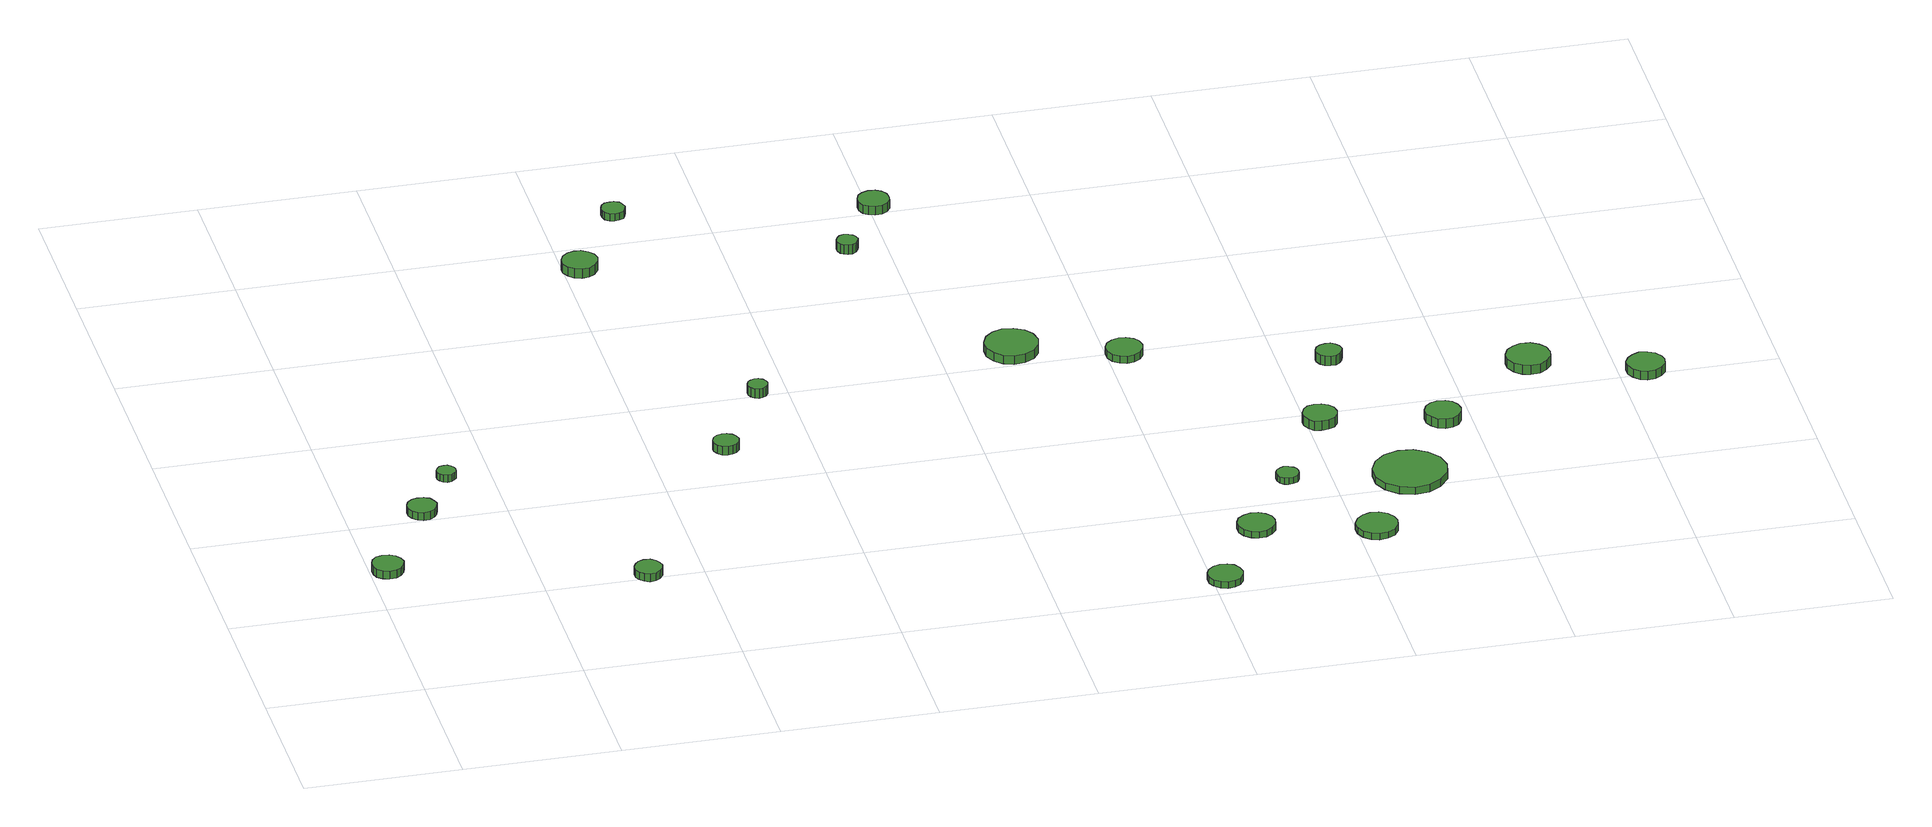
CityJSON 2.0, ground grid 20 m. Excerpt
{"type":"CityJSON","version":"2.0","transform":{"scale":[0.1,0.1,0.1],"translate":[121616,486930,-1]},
"CityObjects":{
"tree1":{"type":"SolitaryVegetationObject","attributes":{"function":"something"},"geometry":[{"type":"MultiSurface","lod":"1","boundaries":[[[0,1,2,3,4,5,6,7,8,9,10,11,12,13,14]],[[15,16,17,18,19,20,21,22,23,24,25,26,27,28,29]],[[0,29,28,1]],[[1,28,27,2]],[[2,27,26,3]],[[3,26,25,4]],[[4,25,24,5]],[[5,24,23,6]],[[6,23,22,7]],[[7,22,21,8]],[[8,21,20,9]],[[9,20,19,10]],[[10,19,18,11]],[[11,18,17,12]],[[12,17,16,13]],[[13,16,15,14]],[[14,15,29,0]]]}]},
"tree2":{"type":"SolitaryVegetationObject","attributes":{"function":"something"},"geometry":[{"type":"MultiSurface","lod":"1","boundaries":[[[30,31,32,33,34,35,36,37,38,39,40,41,42,43,44]],[[45,46,47,48,49,50,51,52,53,54,55,56,57,58,59]],[[30,59,58,31]],[[31,58,57,32]],[[32,57,56,33]],[[33,56,55,34]],[[34,55,54,35]],[[35,54,53,36]],[[36,53,52,37]],[[37,52,51,38]],[[38,51,50,39]],[[39,50,49,40]],[[40,49,48,41]],[[41,48,47,42]],[[42,47,46,43]],[[43,46,45,44]],[[44,45,59,30]]]}]},
"tree3":{"type":"SolitaryVegetationObject","attributes":{"function":"something"},"geometry":[{"type":"MultiSurface","lod":"1","boundaries":[[[60,61,62,63,64,65,66,67,68,69,70,71,72,73,74]],[[75,76,77,78,79,80,81,82,83,84,85,86,87,88,89]],[[60,89,88,61]],[[61,88,87,62]],[[62,87,86,63]],[[63,86,85,64]],[[64,85,84,65]],[[65,84,83,66]],[[66,83,82,67]],[[67,82,81,68]],[[68,81,80,69]],[[69,80,79,70]],[[70,79,78,71]],[[71,78,77,72]],[[72,77,76,73]],[[73,76,75,74]],[[74,75,89,60]]]}]},
"tree4":{"type":"SolitaryVegetationObject","attributes":{"function":"something"},"geometry":[{"type":"MultiSurface","lod":"1","boundaries":[[[90,91,92,93,94,95,96,97,98,99,100,101,102,103,104]],[[105,106,107,108,109,110,111,112,113,114,115,116,117,118,119]],[[90,119,118,91]],[[91,118,117,92]],[[92,117,116,93]],[[93,116,115,94]],[[94,115,114,95]],[[95,114,113,96]],[[96,113,112,97]],[[97,112,111,98]],[[98,111,110,99]],[[99,110,109,100]],[[100,109,108,101]],[[101,108,107,102]],[[102,107,106,103]],[[103,106,105,104]],[[104,105,119,90]]]}]},
"tree5":{"type":"SolitaryVegetationObject","attributes":{"function":"something"},"geometry":[{"type":"MultiSurface","lod":"1","boundaries":[[[120,121,122,123,124,125,126,127,128,129,130,131,132,133,134]],[[135,136,137,138,139,140,141,142,143,144,145,146,147,148,149]],[[120,149,148,121]],[[121,148,147,122]],[[122,147,146,123]],[[123,146,145,124]],[[124,145,144,125]],[[125,144,143,126]],[[126,143,142,127]],[[127,142,141,128]],[[128,141,140,129]],[[129,140,139,130]],[[130,139,138,131]],[[131,138,137,132]],[[132,137,136,133]],[[133,136,135,134]],[[134,135,149,120]]]}]},
"tree6":{"type":"SolitaryVegetationObject","attributes":{"function":"something"},"geometry":[{"type":"MultiSurface","lod":"1","boundaries":[[[150,151,152,153,154,155,156,157,158,159,160,161,162,163,164]],[[165,166,167,168,169,170,171,172,173,174,175,176,177,178,179]],[[150,179,178,151]],[[151,178,177,152]],[[152,177,176,153]],[[153,176,175,154]],[[154,175,174,155]],[[155,174,173,156]],[[156,173,172,157]],[[157,172,171,158]],[[158,171,170,159]],[[159,170,169,160]],[[160,169,168,161]],[[161,168,167,162]],[[162,167,166,163]],[[163,166,165,164]],[[164,165,179,150]]]}]},
"tree7":{"type":"SolitaryVegetationObject","attributes":{"function":"something"},"geometry":[{"type":"MultiSurface","lod":"1","boundaries":[[[180,181,182,183,184,185,186,187,188,189,190,191,192,193,194]],[[195,196,197,198,199,200,201,202,203,204,205,206,207,208,209]],[[180,209,208,181]],[[181,208,207,182]],[[182,207,206,183]],[[183,206,205,184]],[[184,205,204,185]],[[185,204,203,186]],[[186,203,202,187]],[[187,202,201,188]],[[188,201,200,189]],[[189,200,199,190]],[[190,199,198,191]],[[191,198,197,192]],[[192,197,196,193]],[[193,196,195,194]],[[194,195,209,180]]]}]},
"tree8":{"type":"SolitaryVegetationObject","attributes":{"function":"something"},"geometry":[{"type":"MultiSurface","lod":"1","boundaries":[[[210,211,212,213,214,215,216,217,218,219,220,221,222,223,224]],[[225,226,227,228,229,230,231,232,233,234,235,236,237,238,239]],[[210,239,238,211]],[[211,238,237,212]],[[212,237,236,213]],[[213,236,235,214]],[[214,235,234,215]],[[215,234,233,216]],[[216,233,232,217]],[[217,232,231,218]],[[218,231,230,219]],[[219,230,229,220]],[[220,229,228,221]],[[221,228,227,222]],[[222,227,226,223]],[[223,226,225,224]],[[224,225,239,210]]]}]},
"tree9":{"type":"SolitaryVegetationObject","attributes":{"function":"something"},"geometry":[{"type":"MultiSurface","lod":"1","boundaries":[[[240,241,242,243,244,245,246,247,248,249,250,251,252,253,254]],[[255,256,257,258,259,260,261,262,263,264,265,266,267,268,269]],[[240,269,268,241]],[[241,268,267,242]],[[242,267,266,243]],[[243,266,265,244]],[[244,265,264,245]],[[245,264,263,246]],[[246,263,262,247]],[[247,262,261,248]],[[248,261,260,249]],[[249,260,259,250]],[[250,259,258,251]],[[251,258,257,252]],[[252,257,256,253]],[[253,256,255,254]],[[254,255,269,240]]]}]},
"tree10":{"type":"SolitaryVegetationObject","attributes":{"function":"something"},"geometry":[{"type":"MultiSurface","lod":"1","boundaries":[[[270,271,272,273,274,275,276,277,278,279,280,281,282,283,284]],[[285,286,287,288,289,290,291,292,293,294,295,296,297,298,299]],[[270,299,298,271]],[[271,298,297,272]],[[272,297,296,273]],[[273,296,295,274]],[[274,295,294,275]],[[275,294,293,276]],[[276,293,292,277]],[[277,292,291,278]],[[278,291,290,279]],[[279,290,289,280]],[[280,289,288,281]],[[281,288,287,282]],[[282,287,286,283]],[[283,286,285,284]],[[284,285,299,270]]]}]},
"tree11":{"type":"SolitaryVegetationObject","attributes":{"function":"something"},"geometry":[{"type":"MultiSurface","lod":"1","boundaries":[[[300,301,302,303,304,305,306,307,308,309,310,311,312,313,314]],[[315,316,317,318,319,320,321,322,323,324,325,326,327,328,329]],[[300,329,328,301]],[[301,328,327,302]],[[302,327,326,303]],[[303,326,325,304]],[[304,325,324,305]],[[305,324,323,306]],[[306,323,322,307]],[[307,322,321,308]],[[308,321,320,309]],[[309,320,319,310]],[[310,319,318,311]],[[311,318,317,312]],[[312,317,316,313]],[[313,316,315,314]],[[314,315,329,300]]]}]},
"tree12":{"type":"SolitaryVegetationObject","attributes":{"function":"something"},"geometry":[{"type":"MultiSurface","lod":"1","boundaries":[[[330,331,332,333,334,335,336,337,338,339,340,341,342,343,344]],[[345,346,347,348,349,350,351,352,353,354,355,356,357,358,359]],[[330,359,358,331]],[[331,358,357,332]],[[332,357,356,333]],[[333,356,355,334]],[[334,355,354,335]],[[335,354,353,336]],[[336,353,352,337]],[[337,352,351,338]],[[338,351,350,339]],[[339,350,349,340]],[[340,349,348,341]],[[341,348,347,342]],[[342,347,346,343]],[[343,346,345,344]],[[344,345,359,330]]]}]},
"tree13":{"type":"SolitaryVegetationObject","attributes":{"function":"something"},"geometry":[{"type":"MultiSurface","lod":"1","boundaries":[[[360,361,362,363,364,365,366,367,368,369,370,371,372,373,374]],[[375,376,377,378,379,380,381,382,383,384,385,386,387,388,389]],[[360,389,388,361]],[[361,388,387,362]],[[362,387,386,363]],[[363,386,385,364]],[[364,385,384,365]],[[365,384,383,366]],[[366,383,382,367]],[[367,382,381,368]],[[368,381,380,369]],[[369,380,379,370]],[[370,379,378,371]],[[371,378,377,372]],[[372,377,376,373]],[[373,376,375,374]],[[374,375,389,360]]]}]},
"tree14":{"type":"SolitaryVegetationObject","attributes":{"function":"something"},"geometry":[{"type":"MultiSurface","lod":"1","boundaries":[[[390,391,392,393,394,395,396,397,398,399,400,401,402,403,404]],[[405,406,407,408,409,410,411,412,413,414,415,416,417,418,419]],[[390,419,418,391]],[[391,418,417,392]],[[392,417,416,393]],[[393,416,415,394]],[[394,415,414,395]],[[395,414,413,396]],[[396,413,412,397]],[[397,412,411,398]],[[398,411,410,399]],[[399,410,409,400]],[[400,409,408,401]],[[401,408,407,402]],[[402,407,406,403]],[[403,406,405,404]],[[404,405,419,390]]]}]},
"tree15":{"type":"SolitaryVegetationObject","attributes":{"function":"something"},"geometry":[{"type":"MultiSurface","lod":"1","boundaries":[[[420,421,422,423,424,425,426,427,428,429,430,431,432,433,434]],[[435,436,437,438,439,440,441,442,443,444,445,446,447,448,449]],[[420,449,448,421]],[[421,448,447,422]],[[422,447,446,423]],[[423,446,445,424]],[[424,445,444,425]],[[425,444,443,426]],[[426,443,442,427]],[[427,442,441,428]],[[428,441,440,429]],[[429,440,439,430]],[[430,439,438,431]],[[431,438,437,432]],[[432,437,436,433]],[[433,436,435,434]],[[434,435,449,420]]]}]},
"tree16":{"type":"SolitaryVegetationObject","attributes":{"function":"something"},"geometry":[{"type":"MultiSurface","lod":"1","boundaries":[[[450,451,452,453,454,455,456,457,458,459,460,461,462,463,464]],[[465,466,467,468,469,470,471,472,473,474,475,476,477,478,479]],[[450,479,478,451]],[[451,478,477,452]],[[452,477,476,453]],[[453,476,475,454]],[[454,475,474,455]],[[455,474,473,456]],[[456,473,472,457]],[[457,472,471,458]],[[458,471,470,459]],[[459,470,469,460]],[[460,469,468,461]],[[461,468,467,462]],[[462,467,466,463]],[[463,466,465,464]],[[464,465,479,450]]]}]},
"tree17":{"type":"SolitaryVegetationObject","attributes":{"function":"something"},"geometry":[{"type":"MultiSurface","lod":"1","boundaries":[[[480,481,482,483,484,485,486,487,488,489,490,491,492,493,494]],[[495,496,497,498,499,500,501,502,503,504,505,506,507,508,509]],[[480,509,508,481]],[[481,508,507,482]],[[482,507,506,483]],[[483,506,505,484]],[[484,505,504,485]],[[485,504,503,486]],[[486,503,502,487]],[[487,502,501,488]],[[488,501,500,489]],[[489,500,499,490]],[[490,499,498,491]],[[491,498,497,492]],[[492,497,496,493]],[[493,496,495,494]],[[494,495,509,480]]]}]},
"tree18":{"type":"SolitaryVegetationObject","attributes":{"function":"something"},"geometry":[{"type":"MultiSurface","lod":"1","boundaries":[[[510,511,512,513,514,515,516,517,518,519,520,521,522,523,524]],[[525,526,527,528,529,530,531,532,533,534,535,536,537,538,539]],[[510,539,538,511]],[[511,538,537,512]],[[512,537,536,513]],[[513,536,535,514]],[[514,535,534,515]],[[515,534,533,516]],[[516,533,532,517]],[[517,532,531,518]],[[518,531,530,519]],[[519,530,529,520]],[[520,529,528,521]],[[521,528,527,522]],[[522,527,526,523]],[[523,526,525,524]],[[524,525,539,510]]]}]},
"tree19":{"type":"SolitaryVegetationObject","attributes":{"function":"something"},"geometry":[{"type":"MultiSurface","lod":"1","boundaries":[[[540,541,542,543,544,545,546,547,548,549,550,551,552,553,554]],[[555,556,557,558,559,560,561,562,563,564,565,566,567,568,569]],[[540,569,568,541]],[[541,568,567,542]],[[542,567,566,543]],[[543,566,565,544]],[[544,565,564,545]],[[545,564,563,546]],[[546,563,562,547]],[[547,562,561,548]],[[548,561,560,549]],[[549,560,559,550]],[[550,559,558,551]],[[551,558,557,552]],[[552,557,556,553]],[[553,556,555,554]],[[554,555,569,540]]]}]},
"tree20":{"type":"SolitaryVegetationObject","attributes":{"function":"something"},"geometry":[{"type":"MultiSurface","lod":"1","boundaries":[[[570,571,572,573,574,575,576,577,578,579,580,581,582,583,584]],[[585,586,587,588,589,590,591,592,593,594,595,596,597,598,599]],[[570,599,598,571]],[[571,598,597,572]],[[572,597,596,573]],[[573,596,595,574]],[[574,595,594,575]],[[575,594,593,576]],[[576,593,592,577]],[[577,592,591,578]],[[578,591,590,579]],[[579,590,589,580]],[[580,589,588,581]],[[581,588,587,582]],[[582,587,586,583]],[[583,586,585,584]],[[584,585,599,570]]]}]},
"tree21":{"type":"SolitaryVegetationObject","attributes":{"function":"something"},"geometry":[{"type":"MultiSurface","lod":"1","boundaries":[[[600,601,602,603,604,605,606,607,608,609,610,611,612,613,614]],[[615,616,617,618,619,620,621,622,623,624,625,626,627,628,629]],[[600,629,628,601]],[[601,628,627,602]],[[602,627,626,603]],[[603,626,625,604]],[[604,625,624,605]],[[605,624,623,606]],[[606,623,622,607]],[[607,622,621,608]],[[608,621,620,609]],[[609,620,619,610]],[[610,619,618,611]],[[611,618,617,612]],[[612,617,616,613]],[[613,616,615,614]],[[614,615,629,600]]]}]},
"tree22":{"type":"SolitaryVegetationObject","attributes":{"function":"something"},"geometry":[{"type":"MultiSurface","lod":"1","boundaries":[[[630,631,632,633,634,635,636,637,638,639,640,641,642,643,644]],[[645,646,647,648,649,650,651,652,653,654,655,656,657,658,659]],[[630,659,658,631]],[[631,658,657,632]],[[632,657,656,633]],[[633,656,655,634]],[[634,655,654,635]],[[635,654,653,636]],[[636,653,652,637]],[[637,652,651,638]],[[638,651,650,639]],[[639,650,649,640]],[[640,649,648,641]],[[641,648,647,642]],[[642,647,646,643]],[[643,646,645,644]],[[644,645,659,630]]]}]}
},
"vertices":[
[43,290,17],[41,298,17],[36,305,17],[29,309,17],[20,310,17],[12,308,17],[6,302,17],[3,294,17],[3,286,17],[6,278,17],[12,273,17],[20,270,17],[29,271,17],[36,275,17],[41,282,17],[41,282,6],[36,275,6],[29,271,6],[20,270,6],[12,273,6],[6,278,6],[3,286,6],[3,294,6],[6,302,6],[12,308,6],[20,310,6],[29,309,6],[36,305,6],[41,298,6],[43,290,6],
[115,418,17],[113,425,17],[109,432,17],[102,435,17],[94,436,17],[87,434,17],[81,429,17],[78,422,17],[78,414,17],[81,407,17],[87,402,17],[94,399,17],[102,400,17],[109,404,17],[113,410,17],[113,410,6],[109,404,6],[102,400,6],[94,399,6],[87,402,6],[81,407,6],[78,414,6],[78,422,6],[81,429,6],[87,434,6],[94,436,6],[102,435,6],[109,432,6],[113,425,6],[115,418,6],
[157,495,16],[156,500,16],[153,504,16],[149,507,16],[144,507,16],[139,506,16],[135,502,16],[133,498,16],[133,493,16],[135,488,16],[139,485,16],[144,483,16],[149,484,16],[153,486,16],[156,490,16],[156,490,6],[153,486,6],[149,484,6],[144,483,6],[139,485,6],[135,488,6],[133,493,6],[133,498,6],[135,502,6],[139,506,6],[144,507,6],[149,507,6],[153,504,6],[156,500,6],[157,495,6],
[349,208,17],[347,215,17],[343,221,17],[337,225,17],[329,226,17],[322,223,17],[317,218,17],[314,212,17],[314,204,17],[317,198,17],[322,193,17],[329,190,17],[337,191,17],[343,195,17],[347,201,17],[347,201,6],[343,195,6],[337,191,6],[329,190,6],[322,193,6],[317,198,6],[314,204,6],[314,212,6],[317,218,6],[322,223,6],[329,226,6],[337,225,6],[343,221,6],[347,215,6],[349,208,6],
[511,484,18],[509,491,18],[505,496,18],[499,499,18],[493,500,18],[486,498,18],[481,494,18],[478,487,18],[478,481,18],[481,475,18],[486,470,18],[493,468,18],[499,469,18],[505,472,18],[509,477,18],[509,477,6],[505,472,6],[499,469,6],[493,468,6],[486,470,6],[481,475,6],[478,481,6],[478,487,6],[481,494,6],[486,498,6],[493,500,6],[499,499,6],[505,496,6],[509,491,6],[511,484,6],
[444,951,19],[442,960,19],[436,967,19],[428,972,19],[419,973,19],[410,970,19],[403,964,19],[399,955,19],[399,946,19],[403,937,19],[410,931,19],[419,928,19],[428,929,19],[436,934,19],[442,942,19],[442,942,6],[436,934,6],[428,929,6],[419,928,6],[410,931,6],[403,937,6],[399,946,6],[399,955,6],[403,964,6],[410,970,6],[419,973,6],[428,972,6],[436,967,6],[442,960,6],[444,951,6],
[574,598,24],[573,603,24],[570,608,24],[565,610,24],[560,611,24],[555,609,24],[551,606,24],[549,601,24],[549,596,24],[551,591,24],[555,587,24],[560,585,24],[565,586,24],[570,589,24],[573,593,24],[573,593,11],[570,589,11],[565,586,11],[560,585,11],[555,587,11],[551,591,11],[549,596,11],[549,601,11],[551,606,11],[555,609,11],[560,611,11],[565,610,11],[570,608,11],[573,603,11],[574,598,11],
[507,1069,16],[505,1076,16],[502,1081,16],[496,1084,16],[490,1084,16],[484,1083,16],[479,1078,16],[477,1072,16],[477,1066,16],[479,1060,16],[484,1056,16],[490,1054,16],[496,1055,16],[502,1058,16],[505,1063,16],[505,1063,6],[502,1058,6],[496,1055,6],[490,1054,6],[484,1056,6],[479,1060,6],[477,1066,6],[477,1072,6],[479,1078,6],[484,1083,6],[490,1084,6],[496,1084,6],[502,1081,6],[505,1076,6],[507,1069,6],
[1037,31,16],[1035,40,16],[1030,48,16],[1022,52,16],[1013,53,16],[1004,50,16],[997,44,16],[993,36,16],[993,26,16],[997,18,16],[1004,12,16],[1013,9,16],[1022,10,16],[1030,14,16],[1035,22,16],[1035,22,7],[1030,14,7],[1022,10,7],[1013,9,7],[1004,12,7],[997,18,7],[993,26,7],[993,36,7],[997,44,7],[1004,50,7],[1013,53,7],[1022,52,7],[1030,48,7],[1035,40,7],[1037,31,7],
[764,917,22],[762,923,22],[759,927,22],[754,930,22],[748,931,22],[743,929,22],[739,925,22],[737,920,22],[737,915,22],[739,909,22],[743,906,22],[748,904,22],[754,904,22],[759,907,22],[762,912,22],[762,912,9],[759,907,9],[754,904,9],[748,904,9],[743,906,9],[739,909,9],[737,915,9],[737,920,9],[739,925,9],[743,929,9],[748,931,9],[754,930,9],[759,927,9],[762,923,9],[764,917,9],
[923,635,18],[920,649,18],[912,660,18],[899,667,18],[885,669,18],[872,664,18],[862,655,18],[856,642,18],[856,628,18],[862,615,18],[872,606,18],[885,601,18],[899,603,18],[912,610,18],[920,621,18],[920,621,6],[912,610,6],[899,603,6],[885,601,6],[872,606,6],[862,615,6],[856,628,6],[856,642,6],[862,655,6],[872,664,6],[885,669,6],[899,667,6],[912,660,6],[920,649,6],[923,635,6],
[826,1016,17],[825,1024,17],[820,1031,17],[813,1035,17],[804,1036,17],[796,1033,17],[790,1028,17],[787,1020,17],[787,1012,17],[790,1004,17],[796,999,17],[804,996,17],[813,997,17],[820,1001,17],[825,1008,17],[825,1008,5],[820,1001,5],[813,997,5],[804,996,5],[796,999,5],[790,1004,5],[787,1012,5],[787,1020,5],[790,1028,5],[796,1033,5],[804,1036,5],[813,1035,5],[820,1031,5],[825,1024,5],[826,1016,5],
[1104,143,16],[1102,153,16],[1096,160,16],[1088,165,16],[1078,166,16],[1069,163,16],[1061,157,16],[1057,148,16],[1057,138,16],[1061,129,16],[1069,122,16],[1078,119,16],[1088,120,16],[1096,125,16],[1102,133,16],[1102,133,7],[1096,125,7],[1088,120,7],[1078,119,7],[1069,122,7],[1061,129,7],[1057,138,7],[1057,148,7],[1061,157,7],[1069,163,7],[1078,166,7],[1088,165,7],[1096,160,7],[1102,153,7],[1104,143,7],
[1045,595,16],[1043,605,16],[1038,612,16],[1029,617,16],[1020,618,16],[1011,615,16],[1003,609,16],[999,600,16],[999,590,16],[1003,581,16],[1011,575,16],[1020,572,16],[1029,573,16],[1038,578,16],[1043,586,16],[1043,586,6],[1038,578,6],[1029,573,6],[1020,572,6],[1011,575,6],[1003,581,6],[999,590,6],[999,600,6],[1003,609,6],[1011,615,6],[1020,618,6],[1029,617,6],[1038,612,6],[1043,605,6],[1045,595,6],
[1160,254,15],[1159,260,15],[1156,264,15],[1150,267,15],[1144,268,15],[1139,266,15],[1134,262,15],[1132,257,15],[1132,251,15],[1134,245,15],[1139,241,15],[1144,239,15],[1150,240,15],[1156,243,15],[1159,248,15],[1159,248,6],[1156,243,6],[1150,240,6],[1144,239,6],[1139,241,6],[1134,245,6],[1132,251,6],[1132,257,6],[1134,262,6],[1139,266,6],[1144,268,6],[1150,267,6],[1156,264,6],[1159,260,6],[1160,254,6],
[1250,109,15],[1248,119,15],[1242,128,15],[1232,134,15],[1221,135,15],[1211,131,15],[1203,124,15],[1198,114,15],[1198,103,15],[1203,93,15],[1211,86,15],[1221,82,15],[1232,84,15],[1242,89,15],[1248,98,15],[1248,98,6],[1242,89,6],[1232,84,6],[1221,82,6],[1211,86,6],[1203,93,6],[1198,103,6],[1198,114,6],[1203,124,6],[1211,131,6],[1221,135,6],[1232,134,6],[1242,128,6],[1248,119,6],[1250,109,6],
[1238,379,19],[1236,388,19],[1231,395,19],[1223,399,19],[1214,400,19],[1205,398,19],[1199,392,19],[1195,383,19],[1195,375,19],[1199,366,19],[1205,360,19],[1214,358,19],[1223,359,19],[1231,363,19],[1236,370,19],[1236,370,6],[1231,363,6],[1223,359,6],[1214,358,6],[1205,360,6],[1199,366,6],[1195,375,6],[1195,383,6],[1199,392,6],[1205,398,6],[1214,400,6],[1223,399,6],[1231,395,6],[1236,388,6],[1238,379,6],
[1340,226,16],[1336,245,16],[1324,260,16],[1308,270,16],[1289,272,16],[1270,266,16],[1256,253,16],[1248,236,16],[1248,216,16],[1256,199,16],[1270,186,16],[1289,180,16],[1308,182,16],[1324,192,16],[1336,207,16],[1336,207,6],[1324,192,6],[1308,182,6],[1289,180,6],[1270,186,6],[1256,199,6],[1248,216,6],[1248,236,6],[1256,253,6],[1270,266,6],[1289,272,6],[1308,270,6],[1324,260,6],[1336,245,6],[1340,226,6],
[1278,520,22],[1276,527,22],[1272,532,22],[1267,536,22],[1260,536,22],[1253,534,22],[1248,530,22],[1245,523,22],[1245,517,22],[1248,510,22],[1253,506,22],[1260,504,22],[1267,504,22],[1272,508,22],[1276,513,22],[1276,513,9],[1272,508,9],[1267,504,9],[1260,504,9],[1253,506,9],[1248,510,9],[1245,517,9],[1245,523,9],[1248,530,9],[1253,534,9],[1260,536,9],[1267,536,9],[1272,532,9],[1276,527,9],[1278,520,9],
[1387,349,20],[1385,358,20],[1380,366,20],[1372,371,20],[1362,372,20],[1353,369,20],[1346,363,20],[1342,354,20],[1342,344,20],[1346,336,20],[1353,329,20],[1362,326,20],[1372,327,20],[1380,332,20],[1385,340,20],[1385,340,7],[1380,332,7],[1372,327,7],[1362,326,7],[1353,329,7],[1346,336,7],[1342,344,7],[1342,354,7],[1346,363,7],[1353,369,7],[1362,372,7],[1372,371,7],[1380,366,7],[1385,358,7],[1387,349,7],
[1525,458,19],[1523,470,19],[1516,479,19],[1506,485,19],[1494,486,19],[1484,482,19],[1475,475,19],[1470,464,19],[1470,453,19],[1475,442,19],[1484,434,19],[1494,431,19],[1506,432,19],[1516,438,19],[1523,447,19],[1523,447,6],[1516,438,6],[1506,432,6],[1494,431,6],[1484,434,6],[1475,442,6],[1470,453,6],[1470,464,6],[1475,475,6],[1484,482,6],[1494,486,6],[1506,485,6],[1516,479,6],[1523,470,6],[1525,458,6],
[1658,411,17],[1656,420,17],[1650,429,17],[1641,433,17],[1631,435,17],[1622,431,17],[1615,425,17],[1610,416,17],[1610,406,17],[1615,397,17],[1622,390,17],[1631,387,17],[1641,388,17],[1650,393,17],[1656,401,17],[1656,401,5],[1650,393,5],[1641,388,5],[1631,387,5],[1622,390,5],[1615,397,5],[1610,406,5],[1610,416,5],[1615,425,5],[1622,431,5],[1631,435,5],[1641,433,5],[1650,429,5],[1656,420,5],[1658,411,5]
]}
